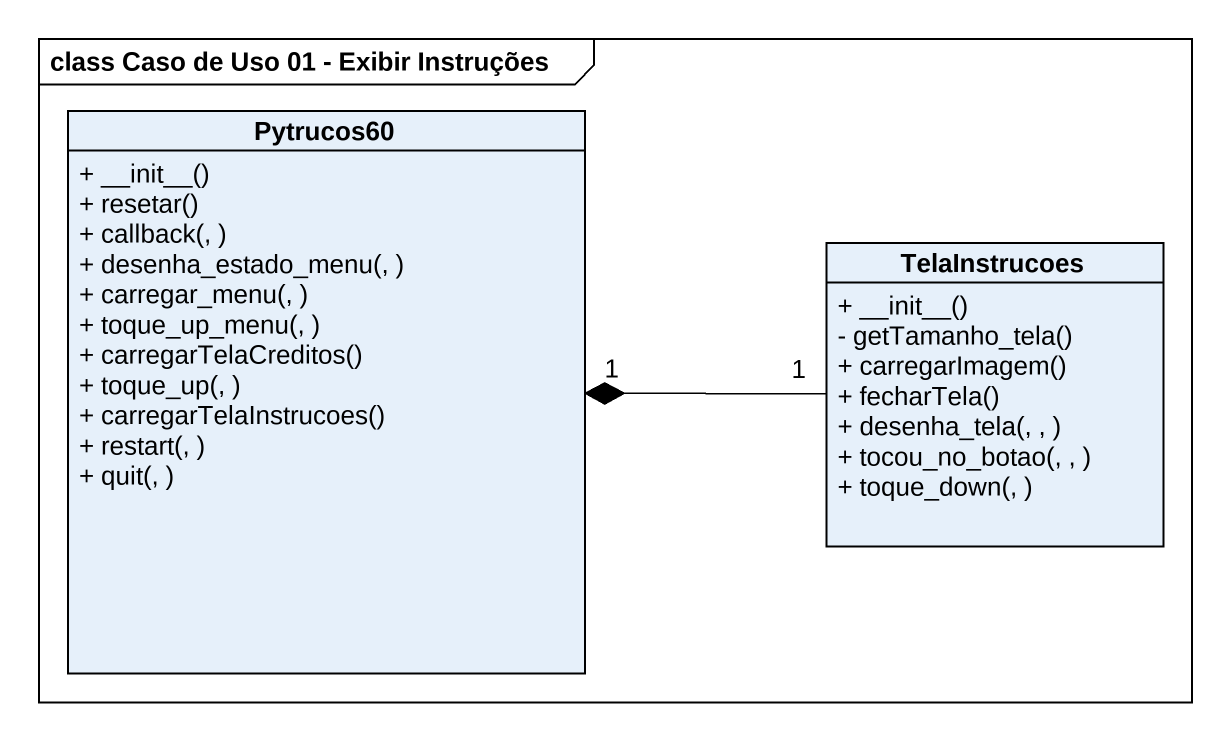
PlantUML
@startuml
mainframe class Caso de Uso 01 - Exibir Instruções
hide circle
hide empty members
skinparam classAttributeIconSize 0
class Pytrucos60 {
  + ~__init~__()
  + resetar()
  + callback(, )
  + desenha_estado_menu(, )
  + carregar_menu(, )
  + toque_up_menu(, )
  + carregarTelaCreditos()
  + toque_up(, )
  + carregarTelaInstrucoes()
  + restart(, )
  + quit(, )
}
class TelaInstrucoes {
  + ~__init~__()
  - getTamanho_tela()
  + carregarImagem()
  + fecharTela()
  + desenha_tela(, , )
  + tocou_no_botao(, , )
  + toque_down(, )
}
TelaInstrucoes "1" -left-* "1" Pytrucos60
@enduml
